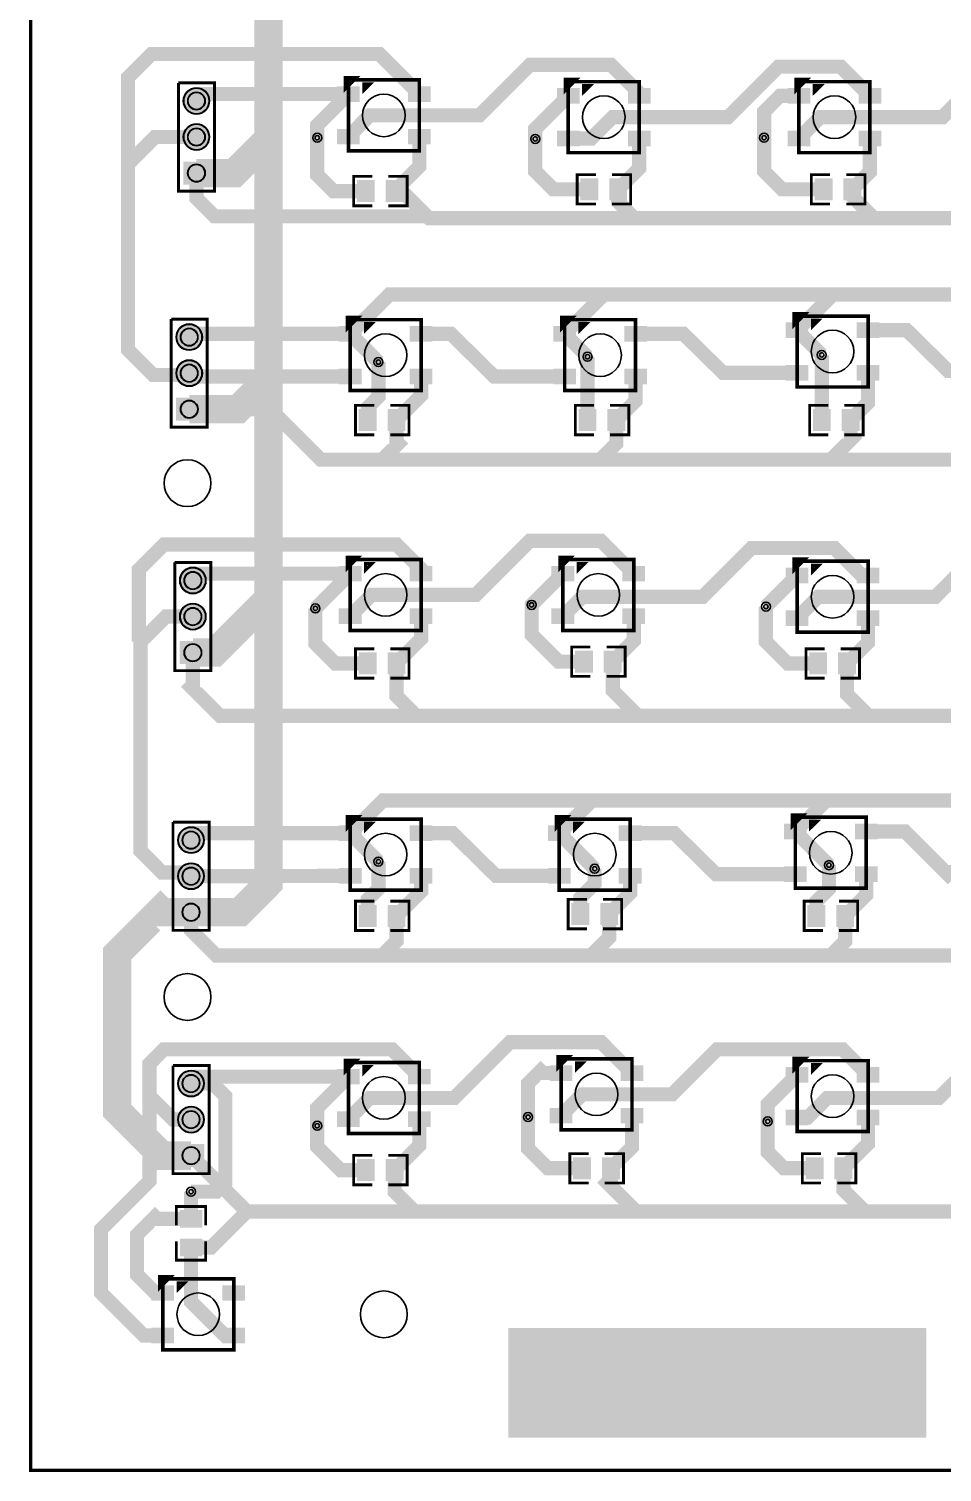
# Model space of a CAD drawing. Extents: x -5 to 8273, y -8273 to 5.
# Drawn here: x -5 to 2529, y -8273 to -4270 of the extents above; entities that cross this region are included whole.
import ezdxf

# ---------------------------------------------------------------- set-up
doc = ezdxf.new("R2010")
doc.units = 9
for name, color, linetype, true_color in [('BoardOutLine', 7, 'Continuous', 0xff00ff), ('BottomLayer', 7, 'Continuous', 0x0000ff), ('BottomSolderMaskLayer', 7, 'Continuous', 0xaa00ff), ('Hole', 7, 'Continuous', 0x222222), ('Multi-Layer', 7, 'Continuous', 0xc0c0c0), ('TopLayer', 7, 'Continuous', 0xff0000), ('TopPasteMaskLayer', 7, 'Continuous', 0x808080), ('TopSilkLayer', 7, 'Continuous', 0xffcc00), ('TopSolderMaskLayer', 7, 'Continuous', 0x800080)]:
    doc.layers.add(name, color=color, linetype=linetype, true_color=true_color)

msp = doc.modelspace()

# ---------------------------------------------------------------- hatches: boundary and pattern name
at = {"layer": 'BottomSolderMaskLayer'}
for points in [[(423.6, -4470, 1), (496.4, -4470, 1)], [(423.6, -4570, 1), (496.4, -4570, 1)], [(423.4, -4701.9), (423.4, -4638.1), (496.6, -4638.1), (496.6, -4701.9)], [(403.6, -5125, 1), (476.4, -5125, 1)], [(403.6, -5225, 1), (476.4, -5225, 1)], [(403.4, -5356.9), (403.4, -5293.1), (476.6, -5293.1), (476.6, -5356.9)], [(413.6, -5800, 1), (486.4, -5800, 1)], [(413.6, -5900, 1), (486.4, -5900, 1)], [(413.4, -6031.9), (413.4, -5968.1), (486.6, -5968.1), (486.6, -6031.9)], [(408.6, -6520, 1), (481.4, -6520, 1)], [(408.6, -6620, 1), (481.4, -6620, 1)], [(408.4, -6751.9), (408.4, -6688.1), (481.6, -6688.1), (481.6, -6751.9)], [(408.6, -7195, 1), (481.4, -7195, 1)], [(408.6, -7295, 1), (481.4, -7295, 1)], [(408.4, -7426.9), (408.4, -7363.1), (481.6, -7363.1), (481.6, -7426.9)]]:
    msp.add_hatch(color=256, dxfattribs=at).paths.add_polyline_path(points)
at = {"layer": 'Multi-Layer'}
for points in [[(424.6, -4470, 1), (495.4, -4470, 1)], [(424.6, -4570, 1), (495.4, -4570, 1)], [(424.6, -4701), (424.6, -4639), (495.4, -4639), (495.4, -4701)], [(404.6, -5125, 1), (475.4, -5125, 1)], [(404.6, -5225, 1), (475.4, -5225, 1)], [(404.6, -5356), (404.6, -5294), (475.4, -5294), (475.4, -5356)], [(414.6, -5800, 1), (485.4, -5800, 1)], [(414.6, -5900, 1), (485.4, -5900, 1)], [(414.6, -6031), (414.6, -5969), (485.4, -5969), (485.4, -6031)], [(409.6, -6520, 1), (480.4, -6520, 1)], [(409.6, -6620, 1), (480.4, -6620, 1)], [(409.6, -6751), (409.6, -6689), (480.4, -6689), (480.4, -6751)], [(409.6, -7195, 1), (480.4, -7195, 1)], [(409.6, -7295, 1), (480.4, -7295, 1)], [(409.6, -7426), (409.6, -7364), (480.4, -7364), (480.4, -7426)]]:
    msp.add_hatch(color=256, dxfattribs=at).paths.add_polyline_path(points)
at = {"layer": 'TopLayer'}
for points in [[(911.1, -4470.6), (852, -4470.6), (852, -4431.3), (911.1, -4431.3)], [(1107.9, -4470.6), (1048.9, -4470.6), (1048.9, -4431.3), (1107.9, -4431.3)], [(1521.1, -4475.6), (1462, -4475.6), (1462, -4436.3), (1521.1, -4436.3)], [(1717.9, -4475.6), (1658.9, -4475.6), (1658.9, -4436.3), (1717.9, -4436.3)], [(2161.1, -4475.6), (2102, -4475.6), (2102, -4436.3), (2161.1, -4436.3)], [(2357.9, -4475.6), (2298.9, -4475.6), (2298.9, -4436.3), (2357.9, -4436.3)], [(911.1, -4588.7), (852, -4588.7), (852, -4549.4), (911.1, -4549.4)], [(1107.9, -4588.7), (1048.9, -4588.7), (1048.9, -4549.4), (1107.9, -4549.4)], [(1521.1, -4593.7), (1462, -4593.7), (1462, -4554.4), (1521.1, -4554.4)], [(1717.9, -4593.7), (1658.9, -4593.7), (1658.9, -4554.4), (1717.9, -4554.4)], [(2161.1, -4593.7), (2102, -4593.7), (2102, -4554.4), (2161.1, -4554.4)], [(2357.9, -4593.7), (2298.9, -4593.7), (2298.9, -4554.4), (2357.9, -4554.4)], [(952.8, -4748.5), (907.2, -4748.5), (907.2, -4691.5), (952.8, -4691.5)], [(1032.8, -4748.5), (987.2, -4748.5), (987.2, -4691.5), (1032.8, -4691.5)], [(1572.8, -4743.5), (1527.2, -4743.5), (1527.2, -4686.5), (1572.8, -4686.5)], [(1652.8, -4743.5), (1607.2, -4743.5), (1607.2, -4686.5), (1652.8, -4686.5)], [(2222.8, -4743.5), (2177.2, -4743.5), (2177.2, -4686.5), (2222.8, -4686.5)], [(2302.8, -4743.5), (2257.2, -4743.5), (2257.2, -4686.5), (2302.8, -4686.5)], [(916.1, -5135.6), (857, -5135.6), (857, -5096.3), (916.1, -5096.3)], [(1112.9, -5135.6), (1053.9, -5135.6), (1053.9, -5096.3), (1112.9, -5096.3)], [(1511.1, -5135.6), (1452, -5135.6), (1452, -5096.3), (1511.1, -5096.3)], [(1707.9, -5135.6), (1648.9, -5135.6), (1648.9, -5096.3), (1707.9, -5096.3)], [(2156.1, -5125.6), (2097, -5125.6), (2097, -5086.3), (2156.1, -5086.3)], [(2352.9, -5125.6), (2293.9, -5125.6), (2293.9, -5086.3), (2352.9, -5086.3)], [(916.1, -5253.7), (857, -5253.7), (857, -5214.4), (916.1, -5214.4)], [(1112.9, -5253.7), (1053.9, -5253.7), (1053.9, -5214.4), (1112.9, -5214.4)], [(1511.1, -5253.7), (1452, -5253.7), (1452, -5214.4), (1511.1, -5214.4)], [(1707.9, -5253.7), (1648.9, -5253.7), (1648.9, -5214.4), (1707.9, -5214.4)], [(2156.1, -5243.7), (2097, -5243.7), (2097, -5204.4), (2156.1, -5204.4)], [(2352.9, -5243.7), (2293.9, -5243.7), (2293.9, -5204.4), (2352.9, -5204.4)], [(957.8, -5383.5), (912.2, -5383.5), (912.2, -5326.5), (957.8, -5326.5)], [(1037.8, -5383.5), (992.2, -5383.5), (992.2, -5326.5), (1037.8, -5326.5)], [(1567.8, -5383.5), (1522.2, -5383.5), (1522.2, -5326.5), (1567.8, -5326.5)], [(1647.8, -5383.5), (1602.2, -5383.5), (1602.2, -5326.5), (1647.8, -5326.5)], [(2217.8, -5383.5), (2172.2, -5383.5), (2172.2, -5326.5), (2217.8, -5326.5)], [(2297.8, -5383.5), (2252.2, -5383.5), (2252.2, -5326.5), (2297.8, -5326.5)], [(916.1, -5800.6), (857, -5800.6), (857, -5761.3), (916.1, -5761.3)], [(1112.9, -5800.6), (1053.9, -5800.6), (1053.9, -5761.3), (1112.9, -5761.3)], [(1506.1, -5800.6), (1447, -5800.6), (1447, -5761.3), (1506.1, -5761.3)], [(1702.9, -5800.6), (1643.9, -5800.6), (1643.9, -5761.3), (1702.9, -5761.3)], [(2156.1, -5805.6), (2097, -5805.6), (2097, -5766.3), (2156.1, -5766.3)], [(2352.9, -5805.6), (2293.9, -5805.6), (2293.9, -5766.3), (2352.9, -5766.3)], [(916.1, -5918.7), (857, -5918.7), (857, -5879.4), (916.1, -5879.4)], [(1112.9, -5918.7), (1053.9, -5918.7), (1053.9, -5879.4), (1112.9, -5879.4)], [(1506.1, -5918.7), (1447, -5918.7), (1447, -5879.4), (1506.1, -5879.4)], [(1702.9, -5918.7), (1643.9, -5918.7), (1643.9, -5879.4), (1702.9, -5879.4)], [(2156.1, -5923.7), (2097, -5923.7), (2097, -5884.4), (2156.1, -5884.4)], [(2352.9, -5923.7), (2293.9, -5923.7), (2293.9, -5884.4), (2352.9, -5884.4)], [(957.8, -6058.5), (912.2, -6058.5), (912.2, -6001.5), (957.8, -6001.5)], [(1037.8, -6058.5), (992.2, -6058.5), (992.2, -6001.5), (1037.8, -6001.5)], [(1557.8, -6053.5), (1512.2, -6053.5), (1512.2, -5996.5), (1557.8, -5996.5)], [(1637.8, -6053.5), (1592.2, -6053.5), (1592.2, -5996.5), (1637.8, -5996.5)], [(2207.8, -6058.5), (2162.2, -6058.5), (2162.2, -6001.5), (2207.8, -6001.5)], [(2287.8, -6058.5), (2242.2, -6058.5), (2242.2, -6001.5), (2287.8, -6001.5)], [(916.1, -6520.6), (857, -6520.6), (857, -6481.3), (916.1, -6481.3)], [(1112.9, -6520.6), (1053.9, -6520.6), (1053.9, -6481.3), (1112.9, -6481.3)], [(1496.1, -6520.6), (1437, -6520.6), (1437, -6481.3), (1496.1, -6481.3)], [(1692.9, -6520.6), (1633.9, -6520.6), (1633.9, -6481.3), (1692.9, -6481.3)], [(2151.1, -6515.6), (2092, -6515.6), (2092, -6476.3), (2151.1, -6476.3)], [(2347.9, -6515.6), (2288.9, -6515.6), (2288.9, -6476.3), (2347.9, -6476.3)], [(916.1, -6638.7), (857, -6638.7), (857, -6599.4), (916.1, -6599.4)], [(1112.9, -6638.7), (1053.9, -6638.7), (1053.9, -6599.4), (1112.9, -6599.4)], [(1496.1, -6638.7), (1437, -6638.7), (1437, -6599.4), (1496.1, -6599.4)], [(1692.9, -6638.7), (1633.9, -6638.7), (1633.9, -6599.4), (1692.9, -6599.4)], [(2151.1, -6633.7), (2092, -6633.7), (2092, -6594.4), (2151.1, -6594.4)], [(2347.9, -6633.7), (2288.9, -6633.7), (2288.9, -6594.4), (2347.9, -6594.4)], [(957.8, -6758.5), (912.2, -6758.5), (912.2, -6701.5), (957.8, -6701.5)], [(1037.8, -6758.5), (992.2, -6758.5), (992.2, -6701.5), (1037.8, -6701.5)], [(1547.8, -6753.5), (1502.2, -6753.5), (1502.2, -6696.5), (1547.8, -6696.5)], [(1627.8, -6753.5), (1582.2, -6753.5), (1582.2, -6696.5), (1627.8, -6696.5)], [(2202.8, -6758.5), (2157.2, -6758.5), (2157.2, -6701.5), (2202.8, -6701.5)], [(2282.8, -6758.5), (2237.2, -6758.5), (2237.2, -6701.5), (2282.8, -6701.5)], [(911.1, -7195.6), (852, -7195.6), (852, -7156.3), (911.1, -7156.3)], [(1107.9, -7195.6), (1048.9, -7195.6), (1048.9, -7156.3), (1107.9, -7156.3)], [(1501.1, -7185.6), (1442, -7185.6), (1442, -7146.3), (1501.1, -7146.3)], [(1697.9, -7185.6), (1638.9, -7185.6), (1638.9, -7146.3), (1697.9, -7146.3)], [(2156.1, -7190.6), (2097, -7190.6), (2097, -7151.3), (2156.1, -7151.3)], [(2352.9, -7190.6), (2293.9, -7190.6), (2293.9, -7151.3), (2352.9, -7151.3)], [(911.1, -7313.7), (852, -7313.7), (852, -7274.4), (911.1, -7274.4)], [(1107.9, -7313.7), (1048.9, -7313.7), (1048.9, -7274.4), (1107.9, -7274.4)], [(1501.1, -7303.7), (1442, -7303.7), (1442, -7264.4), (1501.1, -7264.4)], [(1697.9, -7303.7), (1638.9, -7303.7), (1638.9, -7264.4), (1697.9, -7264.4)], [(2156.1, -7308.7), (2097, -7308.7), (2097, -7269.4), (2156.1, -7269.4)], [(2352.9, -7308.7), (2293.9, -7308.7), (2293.9, -7269.4), (2352.9, -7269.4)], [(1552.8, -7458.5), (1507.2, -7458.5), (1507.2, -7401.5), (1552.8, -7401.5)], [(1632.8, -7458.5), (1587.2, -7458.5), (1587.2, -7401.5), (1632.8, -7401.5)], [(2197.8, -7458.5), (2152.2, -7458.5), (2152.2, -7401.5), (2197.8, -7401.5)], [(2277.8, -7458.5), (2232.2, -7458.5), (2232.2, -7401.5), (2277.8, -7401.5)], [(952.8, -7463.5), (907.2, -7463.5), (907.2, -7406.5), (952.8, -7406.5)], [(1032.8, -7463.5), (987.2, -7463.5), (987.2, -7406.5), (1032.8, -7406.5)], [(416.5, -7592.8), (416.5, -7547.2), (473.5, -7547.2), (473.5, -7592.8)], [(416.5, -7672.8), (416.5, -7627.2), (473.5, -7627.2), (473.5, -7672.8)], [(396.1, -7795.6), (337, -7795.6), (337, -7756.3), (396.1, -7756.3)], [(592.9, -7795.6), (533.9, -7795.6), (533.9, -7756.3), (592.9, -7756.3)], [(396.1, -7913.7), (337, -7913.7), (337, -7874.4), (396.1, -7874.4)], [(592.9, -7913.7), (533.9, -7913.7), (533.9, -7874.4), (592.9, -7874.4)], [(1330, -7875), (2485, -7875), (2485, -8175), (1330, -8175), (1330, -7875)]]:
    msp.add_hatch(color=256, dxfattribs=at).paths.add_polyline_path(points)
at = {"layer": 'TopPasteMaskLayer'}
for points in [[(911.1, -4470.6), (852, -4470.6), (852, -4431.3), (911.1, -4431.3)], [(1107.9, -4470.6), (1048.9, -4470.6), (1048.9, -4431.3), (1107.9, -4431.3)], [(1521.1, -4475.6), (1462, -4475.6), (1462, -4436.3), (1521.1, -4436.3)], [(1717.9, -4475.6), (1658.9, -4475.6), (1658.9, -4436.3), (1717.9, -4436.3)], [(2161.1, -4475.6), (2102, -4475.6), (2102, -4436.3), (2161.1, -4436.3)], [(2357.9, -4475.6), (2298.9, -4475.6), (2298.9, -4436.3), (2357.9, -4436.3)], [(911.1, -4588.7), (852, -4588.7), (852, -4549.4), (911.1, -4549.4)], [(1107.9, -4588.7), (1048.9, -4588.7), (1048.9, -4549.4), (1107.9, -4549.4)], [(1521.1, -4593.7), (1462, -4593.7), (1462, -4554.4), (1521.1, -4554.4)], [(1717.9, -4593.7), (1658.9, -4593.7), (1658.9, -4554.4), (1717.9, -4554.4)], [(2161.1, -4593.7), (2102, -4593.7), (2102, -4554.4), (2161.1, -4554.4)], [(2357.9, -4593.7), (2298.9, -4593.7), (2298.9, -4554.4), (2357.9, -4554.4)], [(952.8, -4748.5), (907.2, -4748.5), (907.2, -4691.5), (952.8, -4691.5)], [(1032.8, -4748.5), (987.2, -4748.5), (987.2, -4691.5), (1032.8, -4691.5)], [(1572.8, -4743.5), (1527.2, -4743.5), (1527.2, -4686.5), (1572.8, -4686.5)], [(1652.8, -4743.5), (1607.2, -4743.5), (1607.2, -4686.5), (1652.8, -4686.5)], [(2222.8, -4743.5), (2177.2, -4743.5), (2177.2, -4686.5), (2222.8, -4686.5)], [(2302.8, -4743.5), (2257.2, -4743.5), (2257.2, -4686.5), (2302.8, -4686.5)], [(916.1, -5135.6), (857, -5135.6), (857, -5096.3), (916.1, -5096.3)], [(1112.9, -5135.6), (1053.9, -5135.6), (1053.9, -5096.3), (1112.9, -5096.3)], [(1511.1, -5135.6), (1452, -5135.6), (1452, -5096.3), (1511.1, -5096.3)], [(1707.9, -5135.6), (1648.9, -5135.6), (1648.9, -5096.3), (1707.9, -5096.3)], [(2156.1, -5125.6), (2097, -5125.6), (2097, -5086.3), (2156.1, -5086.3)], [(2352.9, -5125.6), (2293.9, -5125.6), (2293.9, -5086.3), (2352.9, -5086.3)], [(916.1, -5253.7), (857, -5253.7), (857, -5214.4), (916.1, -5214.4)], [(1112.9, -5253.7), (1053.9, -5253.7), (1053.9, -5214.4), (1112.9, -5214.4)], [(1511.1, -5253.7), (1452, -5253.7), (1452, -5214.4), (1511.1, -5214.4)], [(1707.9, -5253.7), (1648.9, -5253.7), (1648.9, -5214.4), (1707.9, -5214.4)], [(2156.1, -5243.7), (2097, -5243.7), (2097, -5204.4), (2156.1, -5204.4)], [(2352.9, -5243.7), (2293.9, -5243.7), (2293.9, -5204.4), (2352.9, -5204.4)], [(957.8, -5383.5), (912.2, -5383.5), (912.2, -5326.5), (957.8, -5326.5)], [(1037.8, -5383.5), (992.2, -5383.5), (992.2, -5326.5), (1037.8, -5326.5)], [(1567.8, -5383.5), (1522.2, -5383.5), (1522.2, -5326.5), (1567.8, -5326.5)], [(1647.8, -5383.5), (1602.2, -5383.5), (1602.2, -5326.5), (1647.8, -5326.5)], [(2217.8, -5383.5), (2172.2, -5383.5), (2172.2, -5326.5), (2217.8, -5326.5)], [(2297.8, -5383.5), (2252.2, -5383.5), (2252.2, -5326.5), (2297.8, -5326.5)], [(916.1, -5800.6), (857, -5800.6), (857, -5761.3), (916.1, -5761.3)], [(1112.9, -5800.6), (1053.9, -5800.6), (1053.9, -5761.3), (1112.9, -5761.3)], [(1506.1, -5800.6), (1447, -5800.6), (1447, -5761.3), (1506.1, -5761.3)], [(1702.9, -5800.6), (1643.9, -5800.6), (1643.9, -5761.3), (1702.9, -5761.3)], [(2156.1, -5805.6), (2097, -5805.6), (2097, -5766.3), (2156.1, -5766.3)], [(2352.9, -5805.6), (2293.9, -5805.6), (2293.9, -5766.3), (2352.9, -5766.3)], [(916.1, -5918.7), (857, -5918.7), (857, -5879.4), (916.1, -5879.4)], [(1112.9, -5918.7), (1053.9, -5918.7), (1053.9, -5879.4), (1112.9, -5879.4)], [(1506.1, -5918.7), (1447, -5918.7), (1447, -5879.4), (1506.1, -5879.4)], [(1702.9, -5918.7), (1643.9, -5918.7), (1643.9, -5879.4), (1702.9, -5879.4)], [(2156.1, -5923.7), (2097, -5923.7), (2097, -5884.4), (2156.1, -5884.4)], [(2352.9, -5923.7), (2293.9, -5923.7), (2293.9, -5884.4), (2352.9, -5884.4)], [(957.8, -6058.5), (912.2, -6058.5), (912.2, -6001.5), (957.8, -6001.5)], [(1037.8, -6058.5), (992.2, -6058.5), (992.2, -6001.5), (1037.8, -6001.5)], [(1557.8, -6053.5), (1512.2, -6053.5), (1512.2, -5996.5), (1557.8, -5996.5)], [(1637.8, -6053.5), (1592.2, -6053.5), (1592.2, -5996.5), (1637.8, -5996.5)], [(2207.8, -6058.5), (2162.2, -6058.5), (2162.2, -6001.5), (2207.8, -6001.5)], [(2287.8, -6058.5), (2242.2, -6058.5), (2242.2, -6001.5), (2287.8, -6001.5)], [(916.1, -6520.6), (857, -6520.6), (857, -6481.3), (916.1, -6481.3)], [(1112.9, -6520.6), (1053.9, -6520.6), (1053.9, -6481.3), (1112.9, -6481.3)], [(1496.1, -6520.6), (1437, -6520.6), (1437, -6481.3), (1496.1, -6481.3)], [(1692.9, -6520.6), (1633.9, -6520.6), (1633.9, -6481.3), (1692.9, -6481.3)], [(2151.1, -6515.6), (2092, -6515.6), (2092, -6476.3), (2151.1, -6476.3)], [(2347.9, -6515.6), (2288.9, -6515.6), (2288.9, -6476.3), (2347.9, -6476.3)], [(916.1, -6638.7), (857, -6638.7), (857, -6599.4), (916.1, -6599.4)], [(1112.9, -6638.7), (1053.9, -6638.7), (1053.9, -6599.4), (1112.9, -6599.4)], [(1496.1, -6638.7), (1437, -6638.7), (1437, -6599.4), (1496.1, -6599.4)], [(1692.9, -6638.7), (1633.9, -6638.7), (1633.9, -6599.4), (1692.9, -6599.4)], [(2151.1, -6633.7), (2092, -6633.7), (2092, -6594.4), (2151.1, -6594.4)], [(2347.9, -6633.7), (2288.9, -6633.7), (2288.9, -6594.4), (2347.9, -6594.4)], [(957.8, -6758.5), (912.2, -6758.5), (912.2, -6701.5), (957.8, -6701.5)], [(1037.8, -6758.5), (992.2, -6758.5), (992.2, -6701.5), (1037.8, -6701.5)], [(1547.8, -6753.5), (1502.2, -6753.5), (1502.2, -6696.5), (1547.8, -6696.5)], [(1627.8, -6753.5), (1582.2, -6753.5), (1582.2, -6696.5), (1627.8, -6696.5)], [(2202.8, -6758.5), (2157.2, -6758.5), (2157.2, -6701.5), (2202.8, -6701.5)], [(2282.8, -6758.5), (2237.2, -6758.5), (2237.2, -6701.5), (2282.8, -6701.5)], [(911.1, -7195.6), (852, -7195.6), (852, -7156.3), (911.1, -7156.3)], [(1107.9, -7195.6), (1048.9, -7195.6), (1048.9, -7156.3), (1107.9, -7156.3)], [(1501.1, -7185.6), (1442, -7185.6), (1442, -7146.3), (1501.1, -7146.3)], [(1697.9, -7185.6), (1638.9, -7185.6), (1638.9, -7146.3), (1697.9, -7146.3)], [(2156.1, -7190.6), (2097, -7190.6), (2097, -7151.3), (2156.1, -7151.3)], [(2352.9, -7190.6), (2293.9, -7190.6), (2293.9, -7151.3), (2352.9, -7151.3)], [(911.1, -7313.7), (852, -7313.7), (852, -7274.4), (911.1, -7274.4)], [(1107.9, -7313.7), (1048.9, -7313.7), (1048.9, -7274.4), (1107.9, -7274.4)], [(1501.1, -7303.7), (1442, -7303.7), (1442, -7264.4), (1501.1, -7264.4)], [(1697.9, -7303.7), (1638.9, -7303.7), (1638.9, -7264.4), (1697.9, -7264.4)], [(2156.1, -7308.7), (2097, -7308.7), (2097, -7269.4), (2156.1, -7269.4)], [(2352.9, -7308.7), (2293.9, -7308.7), (2293.9, -7269.4), (2352.9, -7269.4)], [(1552.8, -7458.5), (1507.2, -7458.5), (1507.2, -7401.5), (1552.8, -7401.5)], [(1632.8, -7458.5), (1587.2, -7458.5), (1587.2, -7401.5), (1632.8, -7401.5)], [(2197.8, -7458.5), (2152.2, -7458.5), (2152.2, -7401.5), (2197.8, -7401.5)], [(2277.8, -7458.5), (2232.2, -7458.5), (2232.2, -7401.5), (2277.8, -7401.5)], [(952.8, -7463.5), (907.2, -7463.5), (907.2, -7406.5), (952.8, -7406.5)], [(1032.8, -7463.5), (987.2, -7463.5), (987.2, -7406.5), (1032.8, -7406.5)], [(416.5, -7592.8), (416.5, -7547.2), (473.5, -7547.2), (473.5, -7592.8)], [(416.5, -7672.8), (416.5, -7627.2), (473.5, -7627.2), (473.5, -7672.8)], [(396.1, -7795.6), (337, -7795.6), (337, -7756.3), (396.1, -7756.3)], [(592.9, -7795.6), (533.9, -7795.6), (533.9, -7756.3), (592.9, -7756.3)], [(396.1, -7913.7), (337, -7913.7), (337, -7874.4), (396.1, -7874.4)], [(592.9, -7913.7), (533.9, -7913.7), (533.9, -7874.4), (592.9, -7874.4)]]:
    msp.add_hatch(color=256, dxfattribs=at).paths.add_polyline_path(points)
at = {"layer": 'TopSolderMaskLayer'}
for points in [[(423.6, -4470, 1), (496.4, -4470, 1)], [(913.1, -4472.6), (850, -4472.6), (850, -4429.3), (913.1, -4429.3)], [(1109.9, -4472.6), (1046.9, -4472.6), (1046.9, -4429.3), (1109.9, -4429.3)], [(1523.1, -4477.6), (1460, -4477.6), (1460, -4434.3), (1523.1, -4434.3)], [(1719.9, -4477.6), (1656.9, -4477.6), (1656.9, -4434.3), (1719.9, -4434.3)], [(2163.1, -4477.6), (2100, -4477.6), (2100, -4434.3), (2163.1, -4434.3)], [(2359.9, -4477.6), (2296.9, -4477.6), (2296.9, -4434.3), (2359.9, -4434.3)], [(423.6, -4570, 1), (496.4, -4570, 1)], [(913.1, -4590.7), (850, -4590.7), (850, -4547.4), (913.1, -4547.4)], [(1109.9, -4590.7), (1046.9, -4590.7), (1046.9, -4547.4), (1109.9, -4547.4)], [(1523.1, -4595.7), (1460, -4595.7), (1460, -4552.4), (1523.1, -4552.4)], [(1719.9, -4595.7), (1656.9, -4595.7), (1656.9, -4552.4), (1719.9, -4552.4)], [(2163.1, -4595.7), (2100, -4595.7), (2100, -4552.4), (2163.1, -4552.4)], [(2359.9, -4595.7), (2296.9, -4595.7), (2296.9, -4552.4), (2359.9, -4552.4)], [(423.4, -4701.9), (423.4, -4638.1), (496.6, -4638.1), (496.6, -4701.9)], [(954.8, -4750.5), (905.2, -4750.5), (905.2, -4689.5), (954.8, -4689.5)], [(1034.8, -4750.5), (985.2, -4750.5), (985.2, -4689.5), (1034.8, -4689.5)], [(1574.8, -4745.5), (1525.2, -4745.5), (1525.2, -4684.5), (1574.8, -4684.5)], [(1654.8, -4745.5), (1605.2, -4745.5), (1605.2, -4684.5), (1654.8, -4684.5)], [(2224.8, -4745.5), (2175.2, -4745.5), (2175.2, -4684.5), (2224.8, -4684.5)], [(2304.8, -4745.5), (2255.2, -4745.5), (2255.2, -4684.5), (2304.8, -4684.5)], [(403.6, -5125, 1), (476.4, -5125, 1)], [(918.1, -5137.6), (855, -5137.6), (855, -5094.3), (918.1, -5094.3)], [(1114.9, -5137.6), (1051.9, -5137.6), (1051.9, -5094.3), (1114.9, -5094.3)], [(1513.1, -5137.6), (1450, -5137.6), (1450, -5094.3), (1513.1, -5094.3)], [(1709.9, -5137.6), (1646.9, -5137.6), (1646.9, -5094.3), (1709.9, -5094.3)], [(2158.1, -5127.6), (2095, -5127.6), (2095, -5084.3), (2158.1, -5084.3)], [(2354.9, -5127.6), (2291.9, -5127.6), (2291.9, -5084.3), (2354.9, -5084.3)], [(403.6, -5225, 1), (476.4, -5225, 1)], [(2158.1, -5245.7), (2095, -5245.7), (2095, -5202.4), (2158.1, -5202.4)], [(2354.9, -5245.7), (2291.9, -5245.7), (2291.9, -5202.4), (2354.9, -5202.4)], [(918.1, -5255.7), (855, -5255.7), (855, -5212.4), (918.1, -5212.4)], [(1114.9, -5255.7), (1051.9, -5255.7), (1051.9, -5212.4), (1114.9, -5212.4)], [(1513.1, -5255.7), (1450, -5255.7), (1450, -5212.4), (1513.1, -5212.4)], [(1709.9, -5255.7), (1646.9, -5255.7), (1646.9, -5212.4), (1709.9, -5212.4)], [(403.4, -5356.9), (403.4, -5293.1), (476.6, -5293.1), (476.6, -5356.9)], [(959.8, -5385.5), (910.2, -5385.5), (910.2, -5324.5), (959.8, -5324.5)], [(1039.8, -5385.5), (990.2, -5385.5), (990.2, -5324.5), (1039.8, -5324.5)], [(1569.8, -5385.5), (1520.2, -5385.5), (1520.2, -5324.5), (1569.8, -5324.5)], [(1649.8, -5385.5), (1600.2, -5385.5), (1600.2, -5324.5), (1649.8, -5324.5)], [(2219.8, -5385.5), (2170.2, -5385.5), (2170.2, -5324.5), (2219.8, -5324.5)], [(2299.8, -5385.5), (2250.2, -5385.5), (2250.2, -5324.5), (2299.8, -5324.5)], [(413.6, -5800, 1), (486.4, -5800, 1)], [(918.1, -5802.6), (855, -5802.6), (855, -5759.3), (918.1, -5759.3)], [(1114.9, -5802.6), (1051.9, -5802.6), (1051.9, -5759.3), (1114.9, -5759.3)], [(1508.1, -5802.6), (1445, -5802.6), (1445, -5759.3), (1508.1, -5759.3)], [(1704.9, -5802.6), (1641.9, -5802.6), (1641.9, -5759.3), (1704.9, -5759.3)], [(2158.1, -5807.6), (2095, -5807.6), (2095, -5764.3), (2158.1, -5764.3)], [(2354.9, -5807.6), (2291.9, -5807.6), (2291.9, -5764.3), (2354.9, -5764.3)], [(413.6, -5900, 1), (486.4, -5900, 1)], [(918.1, -5920.7), (855, -5920.7), (855, -5877.4), (918.1, -5877.4)], [(1114.9, -5920.7), (1051.9, -5920.7), (1051.9, -5877.4), (1114.9, -5877.4)], [(1508.1, -5920.7), (1445, -5920.7), (1445, -5877.4), (1508.1, -5877.4)], [(1704.9, -5920.7), (1641.9, -5920.7), (1641.9, -5877.4), (1704.9, -5877.4)], [(2158.1, -5925.7), (2095, -5925.7), (2095, -5882.4), (2158.1, -5882.4)], [(2354.9, -5925.7), (2291.9, -5925.7), (2291.9, -5882.4), (2354.9, -5882.4)], [(413.4, -6031.9), (413.4, -5968.1), (486.6, -5968.1), (486.6, -6031.9)], [(959.8, -6060.5), (910.2, -6060.5), (910.2, -5999.5), (959.8, -5999.5)], [(1039.8, -6060.5), (990.2, -6060.5), (990.2, -5999.5), (1039.8, -5999.5)], [(1559.8, -6055.5), (1510.2, -6055.5), (1510.2, -5994.5), (1559.8, -5994.5)], [(1639.8, -6055.5), (1590.2, -6055.5), (1590.2, -5994.5), (1639.8, -5994.5)], [(2209.8, -6060.5), (2160.2, -6060.5), (2160.2, -5999.5), (2209.8, -5999.5)], [(2289.8, -6060.5), (2240.2, -6060.5), (2240.2, -5999.5), (2289.8, -5999.5)], [(408.6, -6520, 1), (481.4, -6520, 1)], [(918.1, -6522.6), (855, -6522.6), (855, -6479.3), (918.1, -6479.3)], [(1114.9, -6522.6), (1051.9, -6522.6), (1051.9, -6479.3), (1114.9, -6479.3)], [(1498.1, -6522.6), (1435, -6522.6), (1435, -6479.3), (1498.1, -6479.3)], [(1694.9, -6522.6), (1631.9, -6522.6), (1631.9, -6479.3), (1694.9, -6479.3)], [(2153.1, -6517.6), (2090, -6517.6), (2090, -6474.3), (2153.1, -6474.3)], [(2349.9, -6517.6), (2286.9, -6517.6), (2286.9, -6474.3), (2349.9, -6474.3)], [(408.6, -6620, 1), (481.4, -6620, 1)], [(918.1, -6640.7), (855, -6640.7), (855, -6597.4), (918.1, -6597.4)], [(1114.9, -6640.7), (1051.9, -6640.7), (1051.9, -6597.4), (1114.9, -6597.4)], [(1498.1, -6640.7), (1435, -6640.7), (1435, -6597.4), (1498.1, -6597.4)], [(1694.9, -6640.7), (1631.9, -6640.7), (1631.9, -6597.4), (1694.9, -6597.4)], [(2153.1, -6635.7), (2090, -6635.7), (2090, -6592.4), (2153.1, -6592.4)], [(2349.9, -6635.7), (2286.9, -6635.7), (2286.9, -6592.4), (2349.9, -6592.4)], [(408.4, -6751.9), (408.4, -6688.1), (481.6, -6688.1), (481.6, -6751.9)], [(959.8, -6760.5), (910.2, -6760.5), (910.2, -6699.5), (959.8, -6699.5)], [(1039.8, -6760.5), (990.2, -6760.5), (990.2, -6699.5), (1039.8, -6699.5)], [(1549.8, -6755.5), (1500.2, -6755.5), (1500.2, -6694.5), (1549.8, -6694.5)], [(1629.8, -6755.5), (1580.2, -6755.5), (1580.2, -6694.5), (1629.8, -6694.5)], [(2204.8, -6760.5), (2155.2, -6760.5), (2155.2, -6699.5), (2204.8, -6699.5)], [(2284.8, -6760.5), (2235.2, -6760.5), (2235.2, -6699.5), (2284.8, -6699.5)], [(408.6, -7195, 1), (481.4, -7195, 1)], [(913.1, -7197.6), (850, -7197.6), (850, -7154.3), (913.1, -7154.3)], [(1109.9, -7197.6), (1046.9, -7197.6), (1046.9, -7154.3), (1109.9, -7154.3)], [(1503.1, -7187.6), (1440, -7187.6), (1440, -7144.3), (1503.1, -7144.3)], [(1699.9, -7187.6), (1636.9, -7187.6), (1636.9, -7144.3), (1699.9, -7144.3)], [(2158.1, -7192.6), (2095, -7192.6), (2095, -7149.3), (2158.1, -7149.3)], [(2354.9, -7192.6), (2291.9, -7192.6), (2291.9, -7149.3), (2354.9, -7149.3)], [(408.6, -7295, 1), (481.4, -7295, 1)], [(913.1, -7315.7), (850, -7315.7), (850, -7272.4), (913.1, -7272.4)], [(1109.9, -7315.7), (1046.9, -7315.7), (1046.9, -7272.4), (1109.9, -7272.4)], [(1503.1, -7305.7), (1440, -7305.7), (1440, -7262.4), (1503.1, -7262.4)], [(1699.9, -7305.7), (1636.9, -7305.7), (1636.9, -7262.4), (1699.9, -7262.4)], [(2158.1, -7310.7), (2095, -7310.7), (2095, -7267.4), (2158.1, -7267.4)], [(2354.9, -7310.7), (2291.9, -7310.7), (2291.9, -7267.4), (2354.9, -7267.4)], [(408.4, -7426.9), (408.4, -7363.1), (481.6, -7363.1), (481.6, -7426.9)], [(954.8, -7465.5), (905.2, -7465.5), (905.2, -7404.5), (954.8, -7404.5)], [(1034.8, -7465.5), (985.2, -7465.5), (985.2, -7404.5), (1034.8, -7404.5)], [(1554.8, -7460.5), (1505.2, -7460.5), (1505.2, -7399.5), (1554.8, -7399.5)], [(1634.8, -7460.5), (1585.2, -7460.5), (1585.2, -7399.5), (1634.8, -7399.5)], [(2199.8, -7460.5), (2150.2, -7460.5), (2150.2, -7399.5), (2199.8, -7399.5)], [(2279.8, -7460.5), (2230.2, -7460.5), (2230.2, -7399.5), (2279.8, -7399.5)], [(414, -7594.4), (414, -7545.6), (476, -7545.6), (476, -7594.4)], [(414, -7674.4), (414, -7625.6), (476, -7625.6), (476, -7674.4)], [(398.1, -7797.6), (335, -7797.6), (335, -7754.3), (398.1, -7754.3)], [(594.9, -7797.6), (531.9, -7797.6), (531.9, -7754.3), (594.9, -7754.3)], [(398.1, -7915.7), (335, -7915.7), (335, -7872.4), (398.1, -7872.4)], [(594.9, -7915.7), (531.9, -7915.7), (531.9, -7872.4), (594.9, -7872.4)], [(1325.5, -7873), (2484.5, -7873), (2484.5, -8177), (1325.5, -8177), (1325.5, -7873)]]:
    msp.add_hatch(color=256, dxfattribs=at).paths.add_polyline_path(points)

# ---------------------------------------------------------------- linework, layer by layer
at = {"layer": 'BoardOutLine', "const_width": 10}
msp.add_lwpolyline([(0, 0), (8267.7, 0), (8267.7, -8267.7), (0, -8267.7), (0, 0)], close=True, dxfattribs=at)
at = {"layer": 'BottomLayer'}
for points, const_width in [([(660, -3850), (660, -4575), (565, -4670), (460, -4670)], 78.7), ([(660, -4575), (660, -5240), (575, -5325), (440, -5325)], 78.7), ([(660, -5240), (660, -5850), (510, -6000), (450, -6000)], 78.7), ([(660, -5850), (660, -6640), (580, -6720), (445, -6720)], 78.7), ([(445, -7395), (365, -7395), (240, -7270), (240, -6835), (360, -6715), (365, -6720), (445, -6720)], 78.7), ([(445, -7495), (515, -7495), (540, -7470), (540, -7230), (505, -7195), (445, -7195)], 39.4)]:
    msp.add_lwpolyline(points, dxfattribs=dict(at, const_width=const_width))
at = {"layer": 'BottomSolderMaskLayer'}
for centre, radius in [((460, -4470), 36.4), ((460, -4470), 24.3), ((460, -4570), 36.4), ((460, -4570), 24.3), ((460, -4670), 24.4), ((440, -5125), 36.4), ((440, -5125), 24.3), ((440, -5225), 36.4), ((440, -5225), 24.3), ((440, -5325), 24.4), ((450, -5800), 36.4), ((450, -5800), 24.3), ((450, -5900), 36.4), ((450, -5900), 24.3), ((450, -6000), 24.4), ((445, -6520), 36.4), ((445, -6520), 24.3), ((445, -6620), 36.4), ((445, -6620), 24.3), ((445, -6720), 24.4), ((445, -7195), 36.4), ((445, -7195), 24.3), ((445, -7295), 36.4), ((445, -7295), 24.3), ((445, -7395), 24.4)]:
    msp.add_circle(centre, radius, dxfattribs=at)
at = {"layer": 'Hole'}
for centre in [(795, -4571.9), (1400, -4575.2), (2035, -4571.9), (965, -5194.4), (1545, -5179.4), (2195, -5174.4), (790, -5877.5), (1390, -5867.5), (2040, -5872.5), (965, -6579.4), (1565, -6599.4), (2215, -6589.4), (1380, -7288.1), (795, -7312.1), (2045, -7300.1), (445, -7495)]:
    msp.add_circle(centre, 6, dxfattribs=at)
at = {"layer": 'Multi-Layer'}
for centre, radius in [((460, -4470), 35.4), ((460, -4470), 23.6), ((460, -4570), 35.4), ((460, -4570), 23.6), ((795, -4571.9), 12.5), ((1400, -4575.2), 12.5), ((2035, -4571.9), 12.5), ((460, -4670), 23.6), ((440, -5125), 35.4), ((440, -5125), 23.6), ((2195, -5174.4), 12.5), ((440, -5225), 35.4), ((440, -5225), 23.6), ((965, -5194.4), 12.5), ((1545, -5179.4), 12.5), ((440, -5325), 23.6), ((435, -5530), 65), ((450, -5800), 35.4), ((450, -5800), 23.6), ((450, -5900), 35.4), ((450, -5900), 23.6), ((790, -5877.5), 12.5), ((1390, -5867.5), 12.5), ((2040, -5872.5), 12.5), ((450, -6000), 23.6), ((445, -6520), 35.4), ((445, -6520), 23.6), ((445, -6620), 35.4), ((445, -6620), 23.6), ((965, -6579.4), 12.5), ((1565, -6599.4), 12.5), ((2215, -6589.4), 12.5), ((445, -6720), 23.6), ((435, -6955), 65), ((445, -7195), 35.4), ((445, -7195), 23.6), ((445, -7295), 35.4), ((445, -7295), 23.6), ((1380, -7288.1), 12.5), ((795, -7312.1), 12.5), ((2045, -7300.1), 12.5), ((445, -7395), 23.6), ((445, -7495), 12.5), ((980, -7835), 65)]:
    msp.add_circle(centre, radius, dxfattribs=at)
at = {"layer": 'TopLayer', "const_width": 39.4}
for points in [[(270, -4645), (270, -4405), (335, -4340), (967.5, -4340), (1078.4, -4450.9)], [(1688.4, -4455.9), (1688.4, -4448.4), (1610, -4370), (1385, -4370), (1245, -4510), (940.6, -4510), (881.6, -4569.1)], [(2328.4, -4455.9), (2247.5, -4375), (2075, -4375), (1935, -4515), (1615, -4515), (1556, -4574.1), (1491.6, -4574.1)], [(2948.4, -4460.9), (2948.4, -4438.4), (2895, -4385), (2660, -4385), (2530, -4515), (2190.6, -4515), (2131.6, -4574.1)], [(460, -4470), (479.1, -4450.9), (881.6, -4450.9)], [(795, -4571.9), (795, -4537.5), (881.6, -4450.9)], [(1400, -4575.2), (1400, -4547.5), (1491.6, -4455.9)], [(2035, -4571.9), (2035, -4500), (2079, -4455.9), (2131.6, -4455.9)], [(460, -4570), (345, -4570), (270, -4645), (270, -5160), (340, -5230), (435, -5230), (440, -5225)], [(930, -4720), (840, -4720), (795, -4675), (795, -4571.9)], [(1010, -4720), (1078.4, -4651.6), (1078.4, -4569.1)], [(1550, -4715), (1450, -4715), (1400, -4665), (1400, -4575.2)], [(1630, -4715), (1688.4, -4656.6), (1688.4, -4574.1)], [(2200, -4715), (2085, -4715), (2035, -4665), (2035, -4571.9)], [(2280, -4715), (2328.4, -4666.6), (2328.4, -4574.1)], [(1100, -4790), (510, -4790), (460, -4740), (460, -4670)], [(1675, -4795), (1105, -4795), (1030, -4720), (1010, -4720)], [(2350, -4795), (1675, -4795), (1630, -4750), (1630, -4715)], [(2930, -4795), (2340, -4795), (2280, -4735), (2280, -4715)], [(1590.6, -5006.9), (995.6, -5006.9), (886.6, -5115.9)], [(2225.6, -5006.9), (1590.6, -5006.9), (1481.6, -5115.9)], [(2850.6, -5006.9), (2225.6, -5006.9), (2126.6, -5105.9)], [(440, -5125), (449.1, -5115.9), (886.6, -5115.9)], [(965, -5194.4), (965, -5194.4), (886.6, -5115.9)], [(1083.4, -5115.9), (1166, -5115.9), (1286, -5234.1), (1481.6, -5234.1)], [(1545, -5179.4), (1545, -5179.4), (1481.6, -5115.9)], [(1678.4, -5115.9), (1811, -5115.9), (1921, -5224.1), (2126.6, -5224.1)], [(2195, -5174.4), (2195, -5174.4), (2126.6, -5105.9)], [(2323.4, -5105.9), (2431, -5105.9), (2546, -5219.1), (2756.6, -5219.1)], [(1545, -5355), (1545, -5179.4)], [(2195, -5355), (2195, -5174.4)], [(935, -5355), (935, -5320), (965, -5290), (965, -5194.4)], [(440, -5225), (449.1, -5234.1), (886.6, -5234.1)], [(1083.4, -5234.1), (1083.4, -5286.6), (1015, -5355)], [(1625, -5355), (1678.4, -5301.6), (1678.4, -5234.1)], [(2275, -5355), (2323.4, -5306.6), (2323.4, -5224.1)], [(440, -5325), (665, -5325), (805, -5465), (975, -5465), (1020, -5420), (1015, -5415), (1015, -5355)], [(975, -5465), (1580, -5465), (1625, -5420), (1625, -5355)], [(1580, -5465), (2220, -5465), (2280, -5405), (2275, -5400), (2275, -5355)], [(2220, -5465), (2850, -5465), (2895, -5420), (2895, -5345)], [(1083.4, -5780.9), (1083.4, -5768.4), (1015, -5700), (370, -5700), (300, -5770), (300, -5970)], [(1673.4, -5780.9), (1582.5, -5690), (1385, -5690), (1235, -5840), (945.6, -5840), (886.6, -5899.1)], [(2953.4, -5785.9), (2953.4, -5748.4), (2905, -5700), (2655, -5700), (2510, -5845), (2185.6, -5845), (2126.6, -5904.1)], [(2323.4, -5785.9), (2306, -5785.9), (2230, -5710), (2000, -5710), (1865, -5845), (1530.6, -5845), (1476.6, -5899.1)], [(450, -5800), (469.1, -5780.9), (886.6, -5780.9)], [(790, -5877.5), (790, -5877.5), (886.6, -5780.9)], [(1535, -6025), (1465, -6025), (1390, -5950), (1390, -5867.5), (1476.6, -5780.9)], [(2040, -5872.5), (2040, -5872.5), (2126.6, -5785.9)], [(450, -5900), (375, -5900), (305, -5970), (305, -6550), (365, -6610), (435, -6610), (445, -6620)], [(935, -6030), (845, -6030), (790, -5975), (790, -5877.5)], [(1015, -6030), (1083.4, -5961.6), (1083.4, -5899.1)], [(1615, -6025), (1673.4, -5966.6), (1673.4, -5899.1)], [(2185, -6030), (2100, -6030), (2040, -5970), (2040, -5872.5)], [(2265, -6030), (2323.4, -5971.6), (2323.4, -5904.1)], [(1070, -6175), (525, -6175), (445, -6095), (450, -6090), (450, -6000)], [(1685, -6175), (1070, -6175), (1015, -6120), (1015, -6030)], [(2325, -6175), (1685, -6175), (1615, -6105), (1615, -6025)], [(2955, -6175), (2325, -6175), (2265, -6115), (2265, -6030)], [(1557.5, -6410), (977.5, -6410), (886.6, -6500.9)], [(2207.5, -6410), (1557.5, -6410), (1466.6, -6500.9)], [(2837.5, -6410), (2207.5, -6410), (2121.6, -6495.9)], [(445, -6520), (464.1, -6500.9), (886.6, -6500.9)], [(965, -6579.4), (965, -6579.4), (886.6, -6500.9)], [(1083.4, -6500.9), (1171, -6500.9), (1291, -6619.1), (1466.6, -6619.1)], [(1565, -6599.4), (1565, -6599.4), (1466.6, -6500.9)], [(1663.4, -6500.9), (1786, -6500.9), (1901, -6614.1), (2121.6, -6614.1)], [(2215, -6589.4), (2215, -6589.4), (2121.6, -6495.9)], [(2318.4, -6495.9), (2426, -6495.9), (2545, -6615), (2551, -6609.1), (2756.6, -6609.1)], [(935, -6730), (935, -6685), (965, -6655), (965, -6579.4)], [(445, -6620), (886.6, -6619.1)], [(1015, -6730), (1083.4, -6661.6), (1083.4, -6619.1)], [(1525, -6725), (1525, -6680), (1565, -6640), (1565, -6599.4)], [(1605, -6725), (1663.4, -6666.6), (1663.4, -6619.1)], [(2180, -6730), (2180, -6690), (2215, -6655), (2215, -6589.4)], [(2260, -6730), (2318.4, -6671.6), (2318.4, -6614.1)], [(445, -6720), (445, -6770), (515, -6840), (975, -6840), (1015, -6800), (1015, -6730)], [(975, -6840), (1555, -6840), (1605, -6790), (1605, -6725)], [(1555, -6840), (2220, -6840), (2260, -6800), (2260, -6730)], [(2220, -6840), (2840, -6840), (2890, -6790), (2885, -6785), (2885, -6725)], [(1078.4, -7175.9), (1002.5, -7100), (370, -7100), (330, -7140), (330, -7230), (395, -7295), (445, -7295)], [(1668.4, -7165.9), (1582.5, -7080), (1330, -7080), (1175, -7235), (940.6, -7235), (881.6, -7294)], [(2323.4, -7170.9), (2252.5, -7100), (1905, -7100), (1780, -7225), (1530.6, -7225), (1471.6, -7284)], [(2958.4, -7175.9), (2877.5, -7095), (2660, -7095), (2520, -7235), (2210, -7235), (2156, -7289), (2126.6, -7289)], [(445, -7195), (464.1, -7175.9), (881.6, -7175.9)], [(795, -7312.1), (795, -7262.5), (881.6, -7175.9)], [(1380, -7288.1), (1380, -7195), (1415, -7160), (1421, -7165.9), (1471.6, -7165.9)], [(2045, -7300.1), (2045, -7252.5), (2126.6, -7170.9)], [(366.6, -7894), (314.1, -7894), (195, -7775), (195, -7600), (330, -7465), (330, -7230)], [(1010, -7435), (1078.4, -7366.6), (1078.4, -7294)], [(1530, -7430), (1435, -7430), (1380, -7375), (1380, -7288.1)], [(1610, -7430), (1668.4, -7371.6), (1668.4, -7284)], [(2175, -7430), (2090, -7430), (2045, -7385), (2045, -7300.1)], [(2255, -7430), (2323.4, -7361.6), (2323.4, -7289)], [(930, -7435), (860, -7435), (795, -7370), (795, -7312.1)], [(1065, -7550), (600, -7550), (445, -7395)], [(1680, -7550), (1065, -7550), (1010, -7495), (1010, -7435)], [(2315, -7550), (1680, -7550), (1600, -7470), (1610, -7460), (1610, -7430)], [(2920, -7550), (2315, -7550), (2255, -7490), (2255, -7430)], [(445, -7570), (445, -7495)], [(366.6, -7776), (345.9, -7776), (295, -7725), (295, -7615), (345, -7565), (350, -7570), (445, -7570)], [(445, -7650), (500, -7650), (600, -7550)], [(563.4, -7894), (539.1, -7894), (445, -7800), (445, -7650)]]:
    msp.add_lwpolyline(points, dxfattribs=at)
at = {"layer": 'TopSilkLayer', "const_width": 10}
for points in [[(873.7, -4435.2), (873.7, -4405.7), (903.3, -4405.7), (873.7, -4435.2)], [(1078.4, -4608.4), (881.6, -4608.4), (881.6, -4411.6), (1078.4, -4411.6), (1078.4, -4608.4)], [(924.9, -4439.1), (924.9, -4423.4), (940.7, -4423.4), (924.9, -4439.1)], [(1483.7, -4440.2), (1483.7, -4410.7), (1513.3, -4410.7), (1483.7, -4440.2)], [(1688.4, -4613.4), (1491.6, -4613.4), (1491.6, -4416.6), (1688.4, -4416.6), (1688.4, -4613.4)], [(1534.9, -4444.1), (1534.9, -4428.4), (1550.7, -4428.4), (1534.9, -4444.1)], [(2123.7, -4440.2), (2123.7, -4410.7), (2153.3, -4410.7), (2123.7, -4440.2)], [(2328.4, -4613.4), (2131.6, -4613.4), (2131.6, -4416.6), (2328.4, -4416.6), (2328.4, -4613.4)], [(2174.9, -4444.1), (2174.9, -4428.4), (2190.7, -4428.4), (2174.9, -4444.1)], [(878.7, -5100.2), (878.7, -5070.7), (908.3, -5070.7), (878.7, -5100.2)], [(1083.4, -5273.4), (886.6, -5273.4), (886.6, -5076.6), (1083.4, -5076.6), (1083.4, -5273.4)], [(1473.7, -5100.2), (1473.7, -5070.7), (1503.3, -5070.7), (1473.7, -5100.2)], [(1678.4, -5273.4), (1481.6, -5273.4), (1481.6, -5076.6), (1678.4, -5076.6), (1678.4, -5273.4)], [(2118.7, -5090.2), (2118.7, -5060.7), (2148.3, -5060.7), (2118.7, -5090.2)], [(2323.4, -5263.4), (2126.6, -5263.4), (2126.6, -5066.6), (2323.4, -5066.6), (2323.4, -5263.4)], [(2169.9, -5094.1), (2169.9, -5078.4), (2185.7, -5078.4), (2169.9, -5094.1)], [(929.9, -5104.1), (929.9, -5088.4), (945.7, -5088.4), (929.9, -5104.1)], [(1524.9, -5104.1), (1524.9, -5088.4), (1540.7, -5088.4), (1524.9, -5104.1)], [(878.7, -5765.2), (878.7, -5735.7), (908.3, -5735.7), (878.7, -5765.2)], [(1083.4, -5938.4), (886.6, -5938.4), (886.6, -5741.6), (1083.4, -5741.6), (1083.4, -5938.4)], [(929.9, -5769.1), (929.9, -5753.4), (945.7, -5753.4), (929.9, -5769.1)], [(1468.7, -5765.2), (1468.7, -5735.7), (1498.3, -5735.7), (1468.7, -5765.2)], [(1673.4, -5938.4), (1476.6, -5938.4), (1476.6, -5741.6), (1673.4, -5741.6), (1673.4, -5938.4)], [(1519.9, -5769.1), (1519.9, -5753.4), (1535.7, -5753.4), (1519.9, -5769.1)], [(2118.7, -5770.2), (2118.7, -5740.7), (2148.3, -5740.7), (2118.7, -5770.2)], [(2323.4, -5943.4), (2126.6, -5943.4), (2126.6, -5746.6), (2323.4, -5746.6), (2323.4, -5943.4)], [(2169.9, -5774.1), (2169.9, -5758.4), (2185.7, -5758.4), (2169.9, -5774.1)], [(878.7, -6485.2), (878.7, -6455.7), (908.3, -6455.7), (878.7, -6485.2)], [(1083.4, -6658.4), (886.6, -6658.4), (886.6, -6461.6), (1083.4, -6461.6), (1083.4, -6658.4)], [(929.9, -6489.1), (929.9, -6473.4), (945.7, -6473.4), (929.9, -6489.1)], [(1458.7, -6485.2), (1458.7, -6455.7), (1488.3, -6455.7), (1458.7, -6485.2)], [(1663.4, -6658.4), (1466.6, -6658.4), (1466.6, -6461.6), (1663.4, -6461.6), (1663.4, -6658.4)], [(1509.9, -6489.1), (1509.9, -6473.4), (1525.7, -6473.4), (1509.9, -6489.1)], [(2113.7, -6480.2), (2113.7, -6450.7), (2143.3, -6450.7), (2113.7, -6480.2)], [(2318.4, -6653.4), (2121.6, -6653.4), (2121.6, -6456.6), (2318.4, -6456.6), (2318.4, -6653.4)], [(2164.9, -6484.1), (2164.9, -6468.4), (2180.7, -6468.4), (2164.9, -6484.1)], [(1463.7, -7150.2), (1463.7, -7120.7), (1493.3, -7120.7), (1463.7, -7150.2)], [(1668.4, -7323.4), (1471.6, -7323.4), (1471.6, -7126.6), (1668.4, -7126.6), (1668.4, -7323.4)], [(2118.7, -7155.2), (2118.7, -7125.7), (2148.3, -7125.7), (2118.7, -7155.2)], [(873.7, -7160.2), (873.7, -7130.7), (903.3, -7130.7), (873.7, -7160.2)], [(1078.4, -7333.4), (881.6, -7333.4), (881.6, -7136.6), (1078.4, -7136.6), (1078.4, -7333.4)], [(924.9, -7164.1), (924.9, -7148.4), (940.7, -7148.4), (924.9, -7164.1)], [(1514.9, -7154.1), (1514.9, -7138.4), (1530.7, -7138.4), (1514.9, -7154.1)], [(2323.4, -7328.4), (2126.6, -7328.4), (2126.6, -7131.6), (2323.4, -7131.6), (2323.4, -7328.4)], [(2169.9, -7159.1), (2169.9, -7143.4), (2185.7, -7143.4), (2169.9, -7159.1)], [(358.7, -7760.2), (358.7, -7730.7), (388.3, -7730.7), (358.7, -7760.2)], [(563.4, -7933.4), (366.6, -7933.4), (366.6, -7736.6), (563.4, -7736.6), (563.4, -7933.4)], [(409.9, -7764.1), (409.9, -7748.4), (425.7, -7748.4), (409.9, -7764.1)]]:
    msp.add_lwpolyline(points, close=True, dxfattribs=at)
at = {"layer": 'TopSilkLayer'}
for points, const_width in [([(410, -4645), (410, -4720), (510, -4720), (510, -4420), (410, -4420)], 8), ([(410, -4420), (410, -4645)], 7.99), ([(948.2, -4679.3), (896.2, -4679.3), (896.2, -4760.8), (948.2, -4760.8)], 7.87), ([(992.7, -4679.3), (1044.7, -4679.3), (1044.7, -4760.8), (992.7, -4760.8)], 7.87), ([(1568.2, -4674.3), (1516.2, -4674.3), (1516.2, -4755.8), (1568.2, -4755.8)], 7.87), ([(1612.7, -4674.3), (1664.7, -4674.3), (1664.7, -4755.8), (1612.7, -4755.8)], 7.87), ([(2218.2, -4674.3), (2166.2, -4674.3), (2166.2, -4755.8), (2218.2, -4755.8)], 7.87), ([(2262.7, -4674.3), (2314.7, -4674.3), (2314.7, -4755.8), (2262.7, -4755.8)], 7.87), ([(390, -5300), (390, -5375), (490, -5375), (490, -5075), (390, -5075)], 8), ([(390, -5075), (390, -5300)], 7.99), ([(953.2, -5314.3), (901.2, -5314.3), (901.2, -5395.8), (953.2, -5395.8)], 7.87), ([(997.7, -5314.3), (1049.7, -5314.3), (1049.7, -5395.8), (997.7, -5395.8)], 7.87), ([(1563.2, -5314.3), (1511.2, -5314.3), (1511.2, -5395.8), (1563.2, -5395.8)], 7.87), ([(1607.7, -5314.3), (1659.7, -5314.3), (1659.7, -5395.8), (1607.7, -5395.8)], 7.87), ([(2213.2, -5314.3), (2161.2, -5314.3), (2161.2, -5395.8), (2213.2, -5395.8)], 7.87), ([(2257.7, -5314.3), (2309.7, -5314.3), (2309.7, -5395.8), (2257.7, -5395.8)], 7.87), ([(400, -5975), (400, -6050), (500, -6050), (500, -5750), (400, -5750)], 8), ([(400, -5750), (400, -5975)], 7.99), ([(953.2, -5989.3), (901.2, -5989.3), (901.2, -6070.8), (953.2, -6070.8)], 7.87), ([(997.7, -5989.3), (1049.7, -5989.3), (1049.7, -6070.8), (997.7, -6070.8)], 7.87), ([(1553.2, -5984.3), (1501.2, -5984.3), (1501.2, -6065.8), (1553.2, -6065.8)], 7.87), ([(1597.7, -5984.3), (1649.7, -5984.3), (1649.7, -6065.8), (1597.7, -6065.8)], 7.87), ([(2203.2, -5989.3), (2151.2, -5989.3), (2151.2, -6070.8), (2203.2, -6070.8)], 7.87), ([(2247.7, -5989.3), (2299.7, -5989.3), (2299.7, -6070.8), (2247.7, -6070.8)], 7.87), ([(395, -6695), (395, -6770), (495, -6770), (495, -6470), (395, -6470)], 8), ([(395, -6470), (395, -6695)], 7.99), ([(1543.2, -6684.3), (1491.2, -6684.3), (1491.2, -6765.8), (1543.2, -6765.8)], 7.87), ([(1587.7, -6684.3), (1639.7, -6684.3), (1639.7, -6765.8), (1587.7, -6765.8)], 7.87), ([(953.2, -6689.3), (901.2, -6689.3), (901.2, -6770.8), (953.2, -6770.8)], 7.87), ([(997.7, -6689.3), (1049.7, -6689.3), (1049.7, -6770.8), (997.7, -6770.8)], 7.87), ([(2198.2, -6689.3), (2146.2, -6689.3), (2146.2, -6770.8), (2198.2, -6770.8)], 7.87), ([(2242.7, -6689.3), (2294.7, -6689.3), (2294.7, -6770.8), (2242.7, -6770.8)], 7.87), ([(395, -7370), (395, -7445), (495, -7445), (495, -7145), (395, -7145)], 8), ([(395, -7145), (395, -7370)], 7.99), ([(948.2, -7394.3), (896.2, -7394.3), (896.2, -7475.8), (948.2, -7475.8)], 7.87), ([(992.7, -7394.3), (1044.7, -7394.3), (1044.7, -7475.8), (992.7, -7475.8)], 7.87), ([(1548.2, -7389.3), (1496.2, -7389.3), (1496.2, -7470.8), (1548.2, -7470.8)], 7.87), ([(1592.7, -7389.3), (1644.7, -7389.3), (1644.7, -7470.8), (1592.7, -7470.8)], 7.87), ([(2193.2, -7389.3), (2141.2, -7389.3), (2141.2, -7470.8), (2193.2, -7470.8)], 7.87), ([(2237.7, -7389.3), (2289.7, -7389.3), (2289.7, -7470.8), (2237.7, -7470.8)], 7.87), ([(485.7, -7588.2), (485.7, -7536.2), (404.2, -7536.2), (404.2, -7588.2)], 7.87), ([(485.7, -7632.7), (485.7, -7684.7), (404.2, -7684.7), (404.2, -7632.7)], 7.87)]:
    msp.add_lwpolyline(points, dxfattribs=dict(at, const_width=const_width))
for centre in [(980, -4510), (1590, -4515), (2230, -4515), (985, -5175), (1580, -5175), (2225, -5165), (985, -5840), (1575, -5840), (2225, -5845), (985, -6560), (1565, -6560), (2220, -6555), (980, -7235), (1570, -7225), (2225, -7230), (465, -7835)]:
    msp.add_circle(centre, 59.1, dxfattribs=at)
at = {"layer": 'TopSolderMaskLayer'}
for centre, radius in [((460, -4470), 36.4), ((460, -4470), 24.3), ((460, -4570), 36.4), ((460, -4570), 24.3), ((460, -4670), 24.4), ((440, -5125), 36.4), ((440, -5125), 24.3), ((440, -5225), 36.4), ((440, -5225), 24.3), ((440, -5325), 24.4), ((450, -5800), 36.4), ((450, -5800), 24.3), ((450, -5900), 36.4), ((450, -5900), 24.3), ((450, -6000), 24.4), ((445, -6520), 36.4), ((445, -6520), 24.3), ((445, -6620), 36.4), ((445, -6620), 24.3), ((445, -6720), 24.4), ((445, -7195), 36.4), ((445, -7195), 24.3), ((445, -7295), 36.4), ((445, -7295), 24.3), ((445, -7395), 24.4)]:
    msp.add_circle(centre, radius, dxfattribs=at)

doc.saveas('drawing.dxf')
